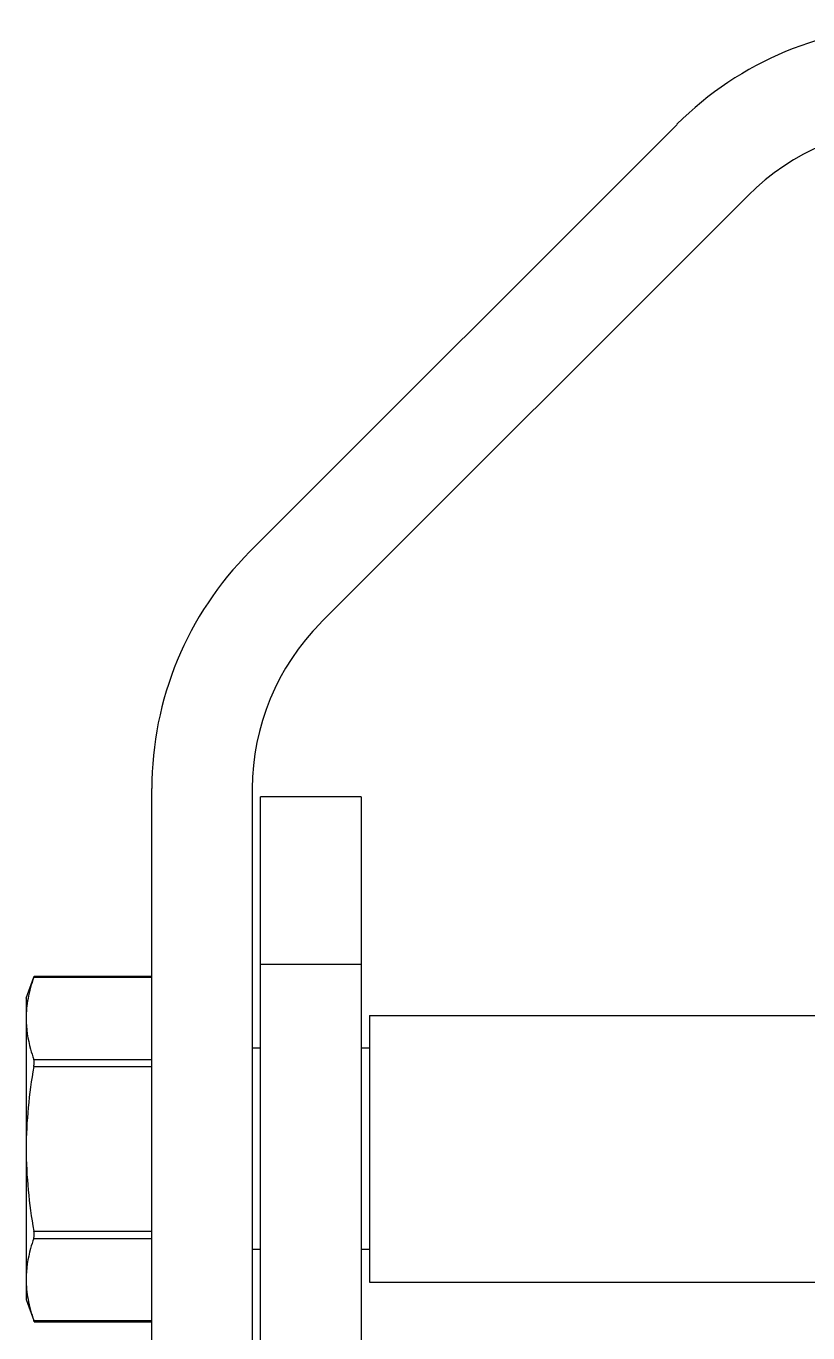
# Model space of a CAD drawing. Extents: x 4995099 to 5303443, y 4627657 to 4889583.
# Drawn here: x 5020341 to 5021018, y 4731800 to 4732932 of the extents above; entities that cross this region are included whole.
import ezdxf

# ---------------------------------------------------------------- set-up
doc = ezdxf.new("R2010")
doc.units = 0
doc.header["$LTSCALE"] = 1000
doc.header["$MEASUREMENT"] = 0
doc.layers.get('0').update_dxf_attribs({"color": 4, "linetype": 'CONTINUOUS'})

msp = doc.modelspace()

# ---------------------------------------------------------------- linework, layer by layer
at = {"linetype": 'Continuous'}
for p, q in [((5020534.5, 4732476.8), (5020904.8, 4732847)), ((5020966.4, 4732785.4), (5020596.1, 4732415.2)), ((5020449.5, 4731654.3), (5020449.5, 4732271.4)), ((5020536.6, 4732271.4), (5020536.6, 4731654.3)), ((5020543.8, 4730928.3), (5020543.8, 4732264.2)), ((5020631, 4732264.2), (5020543.8, 4732264.2)), ((5020631, 4732264.2), (5020631, 4731317.9)), ((5020631, 4732119), (5020543.8, 4732119)), ((5020340.6, 4732089.9), (5020347.2, 4732108.1)), ((5020347.2, 4732108.1), (5020347.5, 4732109)), ((5020347.2, 4732108.1), (5020449.5, 4732108.1)), ((5020347.5, 4732109), (5020449.5, 4732109)), ((5020340.6, 4732089.9), (5020340.6, 4731828.6)), ((5020638.2, 4732074.7), (5020638.2, 4731843.8)), ((5020638.2, 4732074.7), (5021117.4, 4732074.7)), ((5020543.8, 4732046.4), (5020536.6, 4732046.4)), ((5020543.8, 4732046.4), (5020536.6, 4732046.4)), ((5020638.2, 4732046.4), (5020631, 4732046.4)), ((5020638.2, 4732046.4), (5020631, 4732046.4)), ((5020347.2, 4732036.8), (5020449.5, 4732036.8)), ((5020347.2, 4732030.5), (5020449.5, 4732030.5)), ((5020347.2, 4731888), (5020449.5, 4731888)), ((5020347.2, 4731881.7), (5020449.5, 4731881.7)), ((5020543.8, 4731872.1), (5020536.6, 4731872.1)), ((5020543.8, 4731872.1), (5020536.6, 4731872.1)), ((5020638.2, 4731872.1), (5020631, 4731872.1)), ((5020638.2, 4731872.1), (5020631, 4731872.1)), ((5020638.2, 4731843.8), (5021205.4, 4731843.8)), ((5020340.6, 4731828.6), (5020347.2, 4731810.4)), ((5020347.2, 4731810.5), (5020449.5, 4731810.5)), ((5020347.5, 4731809.5), (5020347.2, 4731810.5)), ((5020347.5, 4731809.5), (5020449.5, 4731809.5))]:
    msp.add_line(p, q, dxfattribs=at)
for centre, radius, start, end in [((5021110.1, 4732641.7), 290.4, 90, 135), ((5021110.1, 4732641.7), 203.3, 90, 135), ((5020739.9, 4732271.4), 290.4, 135, 180), ((5020739.9, 4732271.4), 203.3, 135, 180)]:
    msp.add_arc(centre, radius, start, end, dxfattribs=at)
for points in [[(5020347.2, 4732108.1), (5020345.1, 4732102), (5020343.3, 4732095.9), (5020342.2, 4732089.6)], [(5020342.2, 4732089.6), (5020341.1, 4732083.9), (5020340.6, 4732078.2), (5020340.6, 4732072.4)], [(5020347.2, 4732030.5), (5020343.1, 4732007), (5020340.6, 4731983.1), (5020340.6, 4731959.3)], [(5020340.6, 4731959.3), (5020340.6, 4731935.4), (5020343.1, 4731911.5), (5020347.2, 4731888)], [(5020340.6, 4731846.1), (5020340.6, 4731840.3), (5020341.1, 4731834.6), (5020342.2, 4731828.9)], [(5020342.2, 4731828.9), (5020343.3, 4731822.6), (5020345.1, 4731816.5), (5020347.2, 4731810.5)]]:
    msp.add_open_spline(points, degree=3, dxfattribs=at)
for points, knots in [([(5020340.6, 4732072.4), (5020340.6, 4732063.4), (5020342.5, 4732051.3), (5020346.1, 4732039.7), (5020347.2, 4732036.8)], [0, 0, 0, 0, 0.744761, 1, 1, 1, 1]), ([(5020347.2, 4732030.5), (5020347.3, 4732031.1), (5020347.5, 4732033.2), (5020347.7, 4732035.4), (5020347.2, 4732036.8)], [0, 0, 0, 0, 0.299097, 1, 1, 1, 1]), ([(5020347.2, 4731881.7), (5020346.1, 4731878.8), (5020342.5, 4731867.3), (5020340.6, 4731855.1), (5020340.6, 4731846.1)], [0, 0, 0, 0, 0.25524, 1, 1, 1, 1]), ([(5020347.2, 4731881.7), (5020347.3, 4731882.1), (5020347.7, 4731884.2), (5020347.5, 4731886.3), (5020347.2, 4731888)], [0, 0, 0, 0, 0.185973, 1, 1, 1, 1])]:
    msp.add_open_spline(points, degree=3, knots=knots, dxfattribs=at)

doc.saveas('drawing.dxf')
